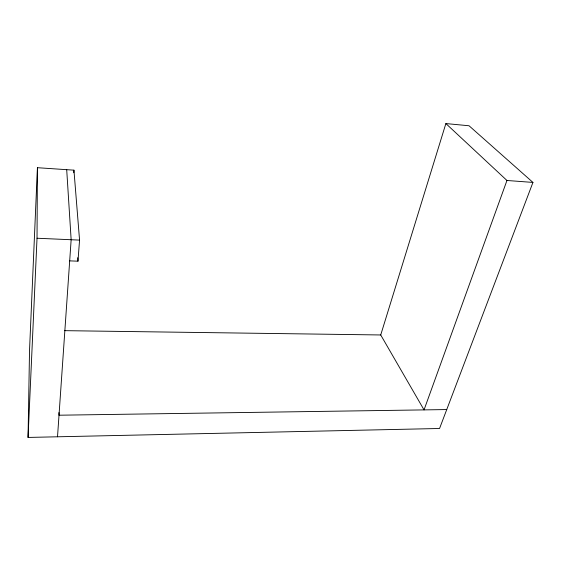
<?xml version="1.0" encoding="UTF-8"?>
<svg xmlns="http://www.w3.org/2000/svg" width="561" height="561" viewBox="0 0 561 561"><rect width="100%" height="100%" fill="white"/><g stroke="black" fill="none" stroke-linecap="round" stroke-linejoin="round"><path stroke-width="0.84" d="M445.876 123.567L506.955 180.481L424.039 409.895L380.723 334.966L445.876 123.567L469.045 125.762L532.95 182.423L439.558 428.492L28.05 437.433L37.026 238.236L37.426 167.704L73.94 170.165L79.557 240.108L77.972 261.181L69.683 260.872M28.05 437.433L29.523 350.562L37.426 167.704M73.764 172.76L73.94 170.165M57.517 436.795L71.149 239.736L66.703 169.674M446.745 409.565L59.01 415.21L58.933 412.594M64.466 330.66L380.723 334.966M37.026 238.236L79.557 240.108M506.955 180.481L532.95 182.423M77.72 257.709L77.972 261.181"/></g></svg>
